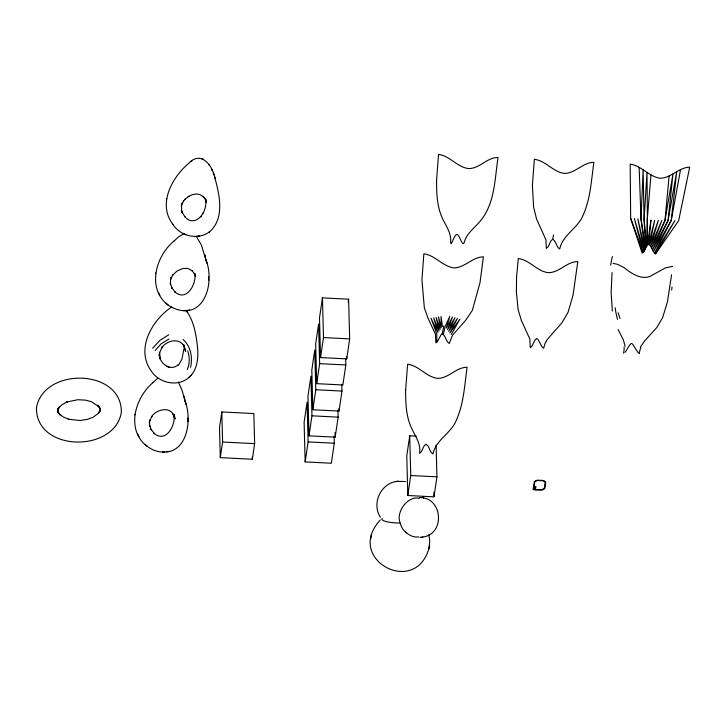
<?xml version="1.0" encoding="UTF-8"?>
<svg xmlns="http://www.w3.org/2000/svg" width="726" height="726" viewBox="0 0 726 726"><rect width="100%" height="100%" fill="white"/><g stroke="black" fill="none" stroke-linecap="round" stroke-linejoin="round"><path stroke-width="1.09" d="M380.342 519.961C343.779 559.084 416.279 598.124 429.257 547.141M428.93 549.019L429.765 540.906L428.857 534.726M174.131 414.755L174.013 416.924L174.104 415.508C175.356 426.362 165.383 443.287 154.021 433.277L154.493 433.676L150.781 428.939L151.226 429.846L149.601 425.372L149.819 426.616L149.447 421.788L149.374 423.176L149.892 419.973L149.547 421.252L151.925 416.325L151.625 416.697C155.446 410.099 168.904 406.034 173.233 414.355L172.951 413.965L174.912 418.748L174.176 414.482M194.849 275.562L194.94 274.147C196.201 284.991 186.219 301.925 174.866 291.916L175.338 292.315L171.626 287.578L172.062 288.485L170.283 283.194L170.51 284.465L170.546 279.401L170.401 280.064L172.761 274.963L172.47 275.335L177.09 270.989L183.143 268.411L188.061 268.466L192.354 270.916L191.8 270.426M205.885 199.514L205.712 201.764L205.776 201.129C207.001 213.462 194.35 228.463 184.477 216.321L184.985 216.874M650.968 174.912L647.238 219.724L646.594 246.141L644.107 251.26L642.165 253.192L630.667 218.281L630.186 164.158C641.593 165.619 648.853 176.781 660.27 178.251C671.269 178.079 678.701 167.343 689.7 167.161L678.656 220.704L655.56 253.864C651.993 251.695 652.175 246.25 648.608 244.081L646.594 246.141L644.089 219.424L643.136 169.802L641.013 219.116L644.951 249.59L637.836 218.816L644.107 251.26L634.352 218.517L643.172 252.639L630.667 218.281M612.045 272.568L611.147 293.05L612.363 311.145M669.091 176.001L665.007 220.495L652.502 249.826L668.074 220.495L676.714 171.69L671.223 220.513L654.498 253.202L674.935 220.568L655.56 253.864M184.413 346.474L181.936 359.134L178.551 365.214M671.559 274.782L667.53 301.508L662.611 317.707L656.794 327.544L644.624 340.957L640.405 347.046M153.041 382.538C132.368 400.044 124.727 436.916 153.994 450.301C185.094 460.829 193.452 423.639 185.121 400.897L185.974 404.573M173.877 241.177C154.765 256.841 146.18 291.326 170.419 306.662C202.754 323.478 215.64 285.1 205.957 259.536L206.819 263.202M214.451 176.527L214.987 178.251C212.809 165.936 201.038 149.756 188.406 163.622C171.69 177.734 157.442 204.532 173.006 224.516M134.782 414.973L134.873 414.292M155.618 273.611L155.709 272.931M166.553 199.432L166.644 198.752M221.802 411.941L219.506 427.541L220.296 457.625L252.339 459.24L254.635 443.64L253.846 413.557L221.802 411.941L222.592 442.016L220.296 457.625M322.453 297.878L319.504 317.888L320.538 357.573L346.719 358.898L349.669 338.888L348.625 299.203L322.453 297.878L323.487 337.563L320.538 357.573M305.156 461.908L308.105 441.907L307.071 402.222L304.121 422.223L305.156 461.908L331.337 463.233L334.287 443.232L334.105 436.426M309.004 435.827L311.953 415.816L310.919 376.132L307.969 396.142L309.004 435.827L335.185 437.152L338.135 417.141L337.953 410.344M312.852 409.745L315.801 389.735L314.757 350.05L311.808 370.051L312.852 409.745L339.024 411.061L341.973 391.06L341.801 384.254M316.699 383.655L319.649 363.653L318.605 323.959L315.656 343.97L316.699 383.655L342.872 384.98L345.821 364.969L345.649 358.363M348.181 302.207L348.625 299.203M416.261 436.154L409.718 435.827L406.769 455.828L407.803 495.513L433.985 496.838L436.934 476.837L436.099 445.083M407.803 495.513L410.753 475.512L409.718 435.827M552.776 239.244C556.388 241.241 556.116 247.021 559.728 249.018C562.523 235.133 577.424 228.499 582.824 215.867C590.51 199.096 591.318 180.329 593.868 162.315C582.905 162.325 575.409 173.405 564.438 173.414C553.04 172.126 545.752 160.6 534.354 159.312L532.403 185.257L533.601 207.091L536.541 218.962L545.888 239.698L546.333 248.346C549.836 246.695 549.273 240.887 552.776 239.244L553.502 234.943M159.693 352.382L159.166 355.577L159.693 352.382L162.533 346.456L161.444 348.108C166.535 340.322 179.984 337.045 184.567 347.155M370.714 538.901L371.05 536.986M371.086 536.768L371.413 534.88M429.293 546.914L429.629 544.999M190.611 367.247C192.753 357.655 190.874 346.148 183.07 339.55M680.552 169.575L671.223 220.513L653.427 251.604L668.074 220.495L672.966 173.904L665.007 220.495L651.594 247.974L661.849 220.477L650.668 246.214L658.364 220.423L649.652 244.735L654.68 220.287L648.608 244.081L650.959 220.042L647.592 244.644L647.011 172.398L644.089 219.424L645.759 247.829L641.013 219.116L639.143 167.307M442.306 333.733C445.873 335.902 445.691 341.347 449.249 343.516L452.588 335.058L465.802 320.166L472.345 310.356L480.004 282.686L483.398 256.813C472.39 256.995 464.967 267.722 453.968 267.903C442.551 266.433 435.291 255.271 423.875 253.801L421.933 279.746L424.356 307.933L428.086 318.26L435.409 334.187L435.854 342.835L437.805 340.911L441.281 334.296L442.306 333.733L443.777 326.001M443.35 334.387L445.111 326.618L449.766 316.427L446.39 327.98L452.516 317.035L447.57 329.613L455.02 317.734L448.704 331.319L457.453 318.451L449.875 332.953L459.939 319.15L451.245 334.432M187.326 369.443C189.913 363.563 189.695 356.793 187.698 350.776M183.696 200.784L181.337 205.885L181.482 205.222L181.709 211.212L181.373 209.823L181.518 210.44M203.244 212.636L202.89 213.444M182.126 203.38L181.872 203.933L182.217 203.18M171.191 277.559L170.937 278.112L171.282 277.359M200.83 216.892L201.284 216.284M155.074 350.522L161.226 343.725L168.913 339.015M152.641 348.208L159.892 340.394L168.75 334.786M183.406 201.156L185.72 198.597L185.103 199.196M171.781 306.944C152.106 319.912 135.326 348.961 151.162 370.904C159.575 384.199 180.865 387.856 191.247 375.024M189.096 377.311C197.563 369.824 198.579 357.546 197.481 346.983C196.111 334.278 193.824 320.574 185.956 310.156L187.635 312.479L186.473 310.773M173.813 241.241L178.65 236.848L184.386 233.409M152.977 382.602L157.805 378.21M185.466 198.842L188.914 196.256L188.197 196.71M172.788 224.234C180.347 236.259 197.899 240.46 209.496 231.857C224.924 218.453 219.597 194.831 214.787 177.625M178.215 364.652C171.635 371.267 161.344 364.933 159.684 357.02L160.382 359.261L159.602 352.927M191.918 161L190.793 161.753M208.598 232.474L209.496 231.857M188.769 196.347L192.562 194.622L196.319 193.978L199.659 194.495L203.289 196.737L202.736 196.247M396.305 481.483C380.488 483.788 371.549 503.853 380.379 517.184M422.55 537.095C445.828 534.254 442.651 496.629 419.301 497.591M418.92 536.886L418.866 536.895A13.504 8.875 37.7 0 1 400.489 523.745M187.553 310.347L189.622 309.975M166.708 451.708L168.786 451.345M420.1 537.385L421.534 537.249M397.485 481.293L405.634 481.574M395.87 481.556L397.748 481.247M198.488 236.168L199.523 236.004M421.334 537.276L422.886 537.04M198.407 236.177L196.392 236.377M183.351 310.61L185.457 310.565M162.515 451.971L164.62 451.926M625.086 352.4C633.399 339.369 630.05 341.592 638.481 353.081M672.63 266.378L665.47 267.867L654.253 274.047A60.131 44.667 8.4 0 1 652.883 274.782C643.227 281.506 632.019 273.902 624.378 267.912A60.176 44.694 8.4 0 0 622.962 267.041L617.545 264.337L613.107 263.366M323.487 337.563L349.669 338.888M319.649 363.653L345.821 364.969M315.801 389.735L341.973 391.06M311.953 415.816L338.135 417.141M308.105 441.907L334.287 443.232M222.592 442.016L254.635 443.64M410.753 475.512L436.934 476.837M202.953 159.039L201.837 158.649M166.889 366.367L169.267 367.356L168.65 367.093M184.604 234.253L185.765 234.752M406.288 532.793L405.462 532.058M166.009 303.169L168.278 305.138M145.173 444.539L147.442 446.499M203.035 196.51L205.013 198.815L204.269 197.799L204.55 198.18M192.1 270.689L194.622 273.938L194.341 273.421L195.621 276.57L194.967 273.911L195.53 276.497M196.592 236.839L201.338 244.943L206.529 261.995M184.722 216.593L181.836 211.629L182.335 212.89L182.135 212.382M204.723 198.425L205.993 200.675M209.623 165.555L209.07 164.675M178.387 382.067L182.108 390.406L185.693 403.357M158.368 292.496L159.901 295.391M137.523 433.867L139.065 436.753M618.116 329.477L623.325 339.886L625.15 346.284M211.42 168.886L212.273 170.755M213.508 173.886L213.262 173.26L213.88 174.857M206.093 200.675L206.556 202.391L206.075 200.24L206.175 201.12M423.076 496.893L423.576 498.372M182.044 212.155L181.564 210.622M206.066 200.812L206.329 201.592L205.721 200.04L206.32 201.429L206.093 200.548M174.059 415.535L175.057 418.675M205.376 257.113L204.696 254.726L205.712 258.293M183.85 396.087L184.867 399.654M184.703 348.226L185.593 351.448L183.814 344.805L184.64 348.063M442.461 326.491L441.036 316.5L441.163 327.843L438.577 316.944L440.083 329.368L436.181 317.425L439.021 330.956L433.703 317.87L437.932 332.472L430.981 318.206L436.716 333.706L436.87 342.291M433.858 492.301L433.985 496.838M346.665 356.911L346.719 358.898M338.969 408.802L339.024 411.061M335.067 432.614L335.185 437.152M252.276 457.017L252.339 459.24M208.58 276.67L208.634 280.236M187.762 419.093L187.798 421.597L187.735 418.031M639.343 353.616A45.321 25.7 48.6 0 1 640.867 347.427M671.677 290.137A41.981 0.79 -83.9 0 1 672.022 287.006M624.115 347.01A45.321 20.7 -46.9 0 1 623.58 353.217M620.058 318.578A78.644 20.854 84.3 0 1 618.135 312.77M617.508 319.349A50.638 18.667 -86.9 0 1 615.149 307.697M610.702 265.162A42.58 6.852 89.3 0 1 612.472 256.514M419.174 498.453A15.972 10.463 -55.4 0 0 404.173 504.951A15.972 10.463 -55.4 0 0 399.935 522.157L400.353 523.019L399.799 523.092A18.586 3.739 0.8 0 1 382.185 518.482M405.643 390.207C405.616 403.211 406.025 416.788 411.805 428.712C415.463 436.453 421.18 444.248 419.574 453.296C423.076 451.599 422.514 445.882 426.026 444.194C429.62 446.236 429.365 451.926 432.968 453.968C435.691 440.001 450.755 433.54 456.064 420.817C463.778 404.046 464.558 385.279 467.108 367.265C456.091 367.238 448.695 378.391 437.678 378.364C426.235 377.093 419.038 365.532 407.595 364.261L405.643 390.207M436.571 180.411C436.58 192.571 436.834 205.231 441.689 216.593C444.666 224.053 450.184 230.705 450.71 238.963C450.274 253.456 454.558 228.536 458.66 235.959C460.012 237.52 463.242 247.811 464.377 241.858C466.927 233.064 474.922 227.655 480.449 220.831C495.041 203.226 494.705 179.013 498.036 157.478C487.028 157.388 479.614 168.659 468.606 168.568C457.162 167.361 449.966 155.682 438.522 154.466L436.571 180.411M516.567 277.169L516.386 292.006L518.101 309.63L521.459 320.701L529.826 338.96L530.27 347.609L531.641 346.611L535.008 340.013L536.714 338.507L538.148 339.641L541.868 346.601L543.665 348.289L544.89 343.797L547.005 339.832L561.969 322.752L568.113 312.153L573.086 294.874L577.805 261.587C566.779 261.532 559.401 272.731 548.375 272.677C536.922 271.424 529.744 259.826 518.291 258.574L516.567 277.169M36.482 407.74C35.647 451.989 114.3 453.296 121.333 412.468C122.168 368.218 43.515 366.911 36.482 407.74M57.953 408.938L58.289 413.303L57.708 410.889L60.122 415.045L58.733 413.321L63.289 416.996L69.351 419.528L68.335 419.211L80.051 420.49L87.864 419.274L93.327 417.096L98.182 413.457L99.916 411.315L98.573 413.167L100.324 408.811L99.87 411.27L99.526 406.905L100.115 409.319L97.692 405.162L99.081 406.878L91.648 401.777L85.704 400.162L77.764 399.717L66.338 402.131L67.482 401.696L61.855 404.809L57.908 408.892L59.242 407.041L57.49 411.397L57.953 408.938M545.172 482.972L544.382 488.017A3.294 2.187 -1.5 0 1 543.747 488.816L542.658 489.415A3.331 2.214 -1.5 0 1 541.369 489.687L534.554 489.732L541.814 490.005A3.821 2.532 -1.5 0 0 542.912 489.732L544.164 489.034A3.802 2.523 -1.5 0 0 544.89 488.117L545.698 482.69A3.775 2.514 -1.5 0 0 545.244 481.719A4.311 2.868 -1.5 0 0 544.509 481.084L543.901 480.757A3.802 2.523 -1.5 0 0 542.857 480.44L537.748 480.185A3.784 2.514 -1.5 0 0 536.269 480.503L534.772 481.42A3.92 2.605 -1.5 0 0 534.254 482.128L533.065 489.669L533.601 489.696L534.763 482.236A3.503 2.332 -1.5 0 1 535.416 481.429L536.832 480.712A3.312 2.196 -1.5 0 1 537.803 480.539L542.694 480.784A3.294 2.187 -1.5 0 1 543.602 481.057L544.128 481.347A3.766 2.496 -1.5 0 1 544.763 481.901L544.917 482.1A3.258 2.16 -1.5 0 1 545.162 482.745L545.172 482.972M534.753 488.407L535.588 488.807L534.753 488.407M534.899 487.427L535.734 487.827L534.899 487.427M535.044 486.447L535.87 486.847L535.044 486.447"/></g></svg>
